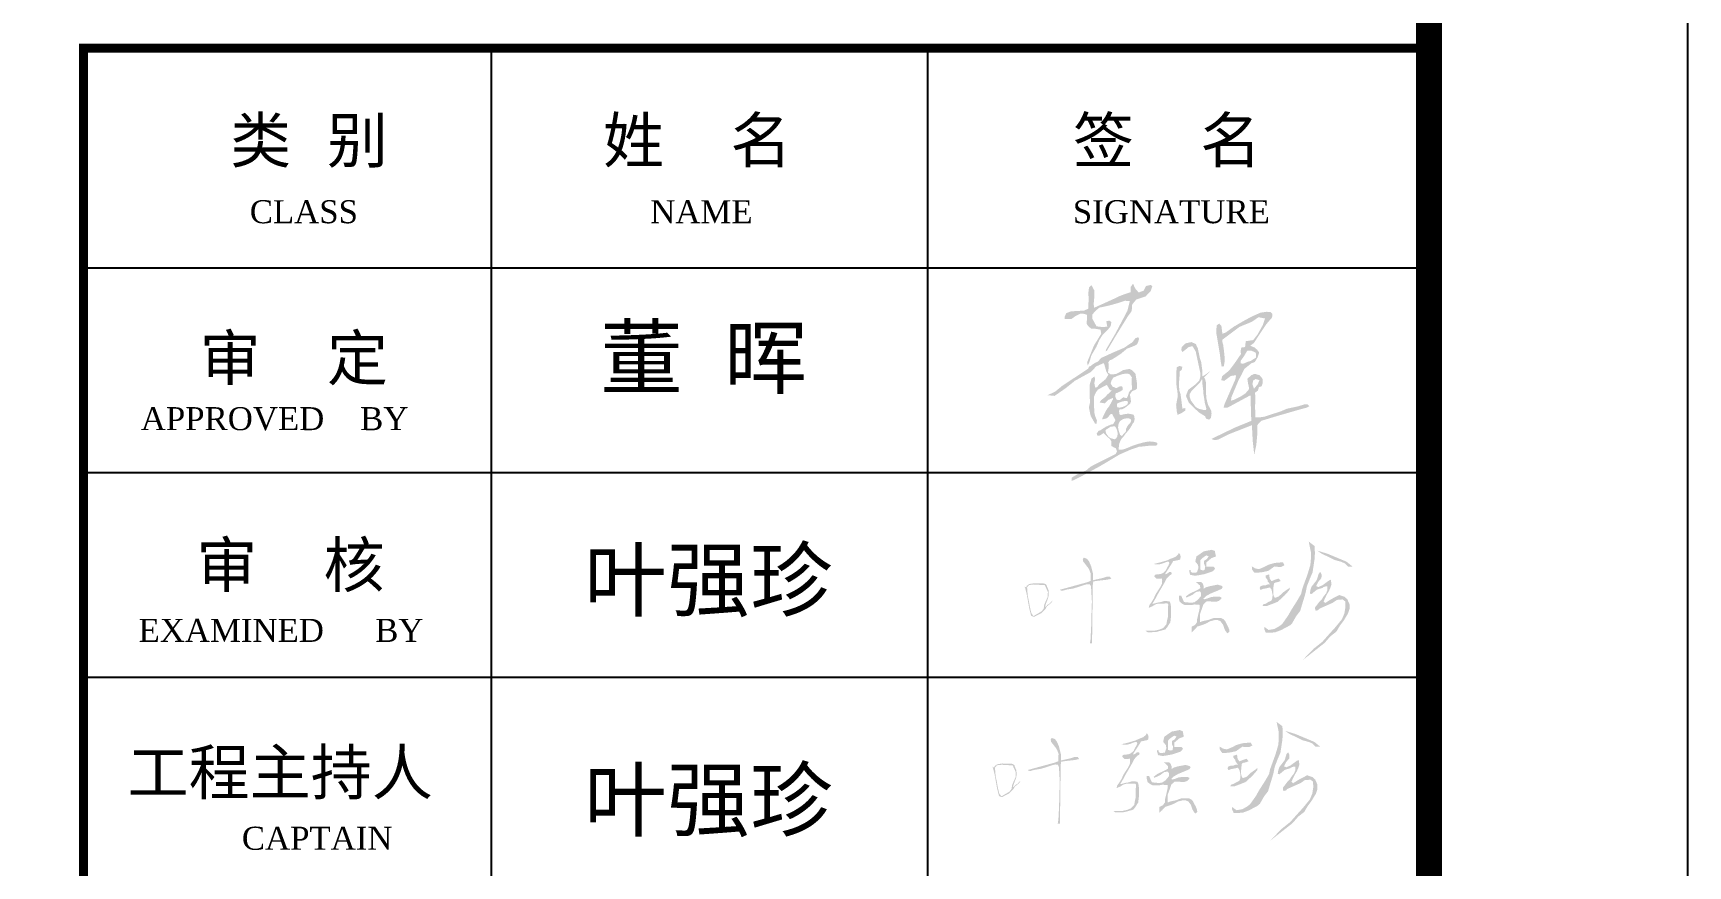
# Model space of a CAD drawing. Extents: x 962303 to 1579583, y -174742 to 224716.
# Drawn here: x 1570000 to 1579583, y 92207 to 97029 of the extents above; entities that cross this region are included whole.
import ezdxf

# ---------------------------------------------------------------- set-up
doc = ezdxf.new("R2010")
doc.units = 0
doc.header["$LTSCALE"] = 1000
doc.header["$MEASUREMENT"] = 0
for name, color, linetype in [('HATCH', 254, 'Continuous'), ('PUB_TEXT', 7, 'Continuous'), ('PUB_TITLE', 4, 'Continuous')]:
    doc.layers.add(name, color=color, linetype=linetype)
doc.styles.add('GHF', font='times.ttf')
doc.styles.add('STYLE1', font='simhei.ttf', dxfattribs={"width": 0.8})

msp = doc.modelspace()

# ---------------------------------------------------------------- hatches: boundary and pattern name
at = {"layer": 'HATCH'}
h = msp.add_hatch(color=256, dxfattribs=at)
h.paths.add_polyline_path([(1577061.2, 94997.3), (1577070.1, 94969.5), (1577092.2, 94996.3), (1577102.2, 95019.9), (1577080.1, 95026.2), (1577065.9, 95017.8)], flags=16)
h.paths.add_polyline_path([(1577055.5, 95190.2), (1577032.2, 95191.1), (1577008, 95151.7), (1576992.8, 95131.2), (1576992.8, 95117.8), (1577006.2, 95114.2), (1577018.8, 95119.5), (1577035.3, 95126.6), (1577051.9, 95131.2), (1577072.5, 95144.6), (1577082.3, 95150), (1577082.3, 95170.5), (1577079.6, 95179.5)], flags=16)
h.paths.add_polyline_path([(1576906.5, 95295.5), (1576887.3, 95288.8), (1576881.7, 95333.2), (1576869.4, 95347.4), (1576854.2, 95337), (1576851.4, 95294.5), (1576858, 95259.5), (1576865.6, 95212.2), (1576872.2, 95174.4), (1576877.9, 95126.2), (1576883.5, 95097.9), (1576895.8, 95100.7), (1576899.6, 95122.5), (1576899.6, 95159.3), (1576896.8, 95186.7), (1576892.1, 95223.6), (1576886.4, 95243.4), (1576887.3, 95253.8), (1576986.6, 95328.5), (1577058.5, 95357.8), (1577096.4, 95384.3), (1577134.2, 95376.7), (1577121.9, 95339.9), (1577091.6, 95285), (1577066.1, 95251.9), (1577022.6, 95245.3), (1577018.8, 95211.3), (1576997.1, 95208.5), (1576992.3, 95185.8), (1576995.2, 95171.6), (1576958.3, 95117.7), (1576927.1, 95076.1), (1576886.4, 95043.1), (1576880.7, 95019.4), (1576897.7, 95015.6), (1576936.5, 95044), (1576966.8, 95048.7), (1576963, 95026), (1576899.6, 94880.5), (1576894, 94859.7), (1576915.7, 94859.7), (1577050, 94932.5), (1577054.7, 94783.9), (1576961, 94745.7), (1576839.1, 94686.9), (1576823.5, 94679.4), (1576838.2, 94673.2), (1576860.2, 94674.5), (1576928.9, 94708.2), (1577058.2, 94759), (1577063, 94668.4), (1577071.9, 94587.7), (1577083.8, 94644.9), (1577090.2, 94713.9), (1577090.2, 94760.3), (1577111.8, 94784), (1577207.9, 94813.1), (1577327.7, 94847.6), (1577378.4, 94861.6), (1577391.3, 94869.2), (1577380.5, 94878.9), (1577361.1, 94878.9), (1577325.5, 94868.1), (1577260.8, 94854.1), (1577225.1, 94839), (1577182, 94825), (1577136.6, 94809.9), (1577117.2, 94805.6), (1577078.4, 94804.5), (1577076.7, 94863.9), (1577078.4, 94921), (1577076.2, 94946.9), (1577093.5, 94959.8), (1577098.9, 94980.3), (1577114, 94983.5), (1577121.5, 95004), (1577119.4, 95028.8), (1577103.2, 95048.2), (1577080.5, 95054.7), (1577069.7, 95054.7), (1577054.6, 95048.2), (1577032, 95027.7), (1577036.3, 94998.6), (1577040.6, 94980.3), (1577040.6, 94966.3), (1577021.2, 94943.6), (1576995.3, 94926.4), (1576957.5, 94906.9), (1576937, 94900.5), (1576940.2, 94922), (1576980.7, 95018.9), (1576999.3, 95053), (1577014, 95084.4), (1577055.2, 95117.3), (1577075.5, 95125), (1577090.9, 95151.3), (1577100.6, 95179.4), (1577089.2, 95195.3), (1577074.2, 95208.5), (1577048.7, 95219), (1577070.7, 95235.7), (1577089, 95264.6), (1577116.3, 95305.5), (1577139.8, 95341), (1577153.3, 95358.1), (1577171.1, 95376.6), (1577177.5, 95390.8), (1577177.5, 95402.2), (1577166.8, 95413.5), (1577143.4, 95415.7), (1577108.5, 95410.7), (1577082.9, 95399.3), (1577057.3, 95388), (1577012.5, 95363.8), (1576986.9, 95348.9), (1576953, 95329.1), (1576924.3, 95308.4)])
h.paths.add_polyline_path([(1576769.5, 95026.4), (1576758.5, 95007.2), (1576727.1, 94975.8), (1576710.3, 94959), (1576698.6, 94940.7), (1576698.6, 94921.5), (1576705.4, 94901.4), (1576720.9, 94880.2), (1576732.5, 94864.4), (1576750.9, 94853.9), (1576780.3, 94846.6), (1576792.7, 94846.6), (1576794.3, 94855.4), (1576786, 94885.9), (1576783.9, 94900.4), (1576779.3, 94929.8), (1576777.7, 94938.6), (1576777.7, 94950.5), (1576775.2, 94968.6), (1576772.1, 94994.4), (1576772.1, 95010.4)], flags=16)
h.paths.add_polyline_path([(1576655.1, 95182.3), (1576663.6, 95188.2), (1576692.6, 95211.7), (1576714.6, 95216.4), (1576732.6, 95186.6), (1576745.2, 95127.8), (1576759.3, 95062), (1576759.3, 95039.2), (1576753.4, 95016.7), (1576731.3, 94994.9), (1576689.5, 94964), (1576676.2, 94928.7), (1576692.6, 94890.3), (1576725.6, 94856.6), (1576753.8, 94831.5), (1576787.6, 94810.3), (1576792.8, 94796.7), (1576809.9, 94791), (1576820.7, 94800.5), (1576824.5, 94824.6), (1576822.6, 94841.7), (1576815, 94858.8), (1576805.4, 94873.4), (1576799.1, 94895.6), (1576795.3, 94913.3), (1576793.4, 94933.6), (1576792.8, 94953.9), (1576792.8, 94981.1), (1576792.8, 95004.6), (1576786.4, 95028), (1576781.3, 95035.6), (1576794, 95048.3), (1576816.2, 95071.5), (1576785.6, 95049.3), (1576771.7, 95042.3), (1576771.2, 95073.6), (1576764.9, 95123.7), (1576756.6, 95149), (1576749, 95185.2), (1576745.2, 95204.2), (1576733.2, 95229.1), (1576707.7, 95240.2), (1576677.7, 95233.6), (1576667.8, 95227.8), (1576652.2, 95212.2), (1576649.4, 95195.4)])
h.paths.add_polyline_path([(1576645.1, 94939.1), (1576655.9, 94855.1), (1576673.1, 94858.2), (1576673.1, 94844.2), (1576651.3, 94829.5), (1576627.9, 94818.6), (1576623.3, 94837.2), (1576619.4, 94876.9), (1576627.9, 94922), (1576627.2, 94954.6), (1576621.7, 94980.3), (1576620.9, 95032.4), (1576620.9, 95069.7), (1576623.3, 95094.5), (1576638.8, 95102.3), (1576655.2, 95096.9), (1576652, 95079.8), (1576640.4, 95070.4), (1576640.4, 95048.7), (1576637.3, 95029.2), (1576636.5, 94994.3), (1576637.3, 94962.4)])
h.paths.add_polyline_path([(1576315.6, 94708.8), (1576305.1, 94696.2), (1576295.1, 94702.6), (1576292.2, 94712.2), (1576288.8, 94722.6), (1576285.5, 94732.6), (1576283.7, 94742.4), (1576283.7, 94749.2), (1576284.7, 94759.6), (1576286.3, 94767.1), (1576290.8, 94776.9), (1576294.5, 94782.5), (1576302.7, 94788.6), (1576311.8, 94793.7), (1576320.8, 94797.2), (1576338, 94798.6), (1576342.9, 94798.6), (1576350.5, 94796.6), (1576354.9, 94794.4), (1576359.6, 94786.3), (1576356.5, 94778.9), (1576352.3, 94770.2), (1576344.4, 94762.7), (1576336.8, 94753.1), (1576329.3, 94737.9), (1576329.3, 94728.2), (1576327.5, 94720.9)], flags=16)
h.paths.add_polyline_path([(1576272.4, 94742.3), (1576264.8, 94752.3), (1576239.6, 94750.4), (1576228.7, 94742.3), (1576217.3, 94735.7), (1576210.2, 94728.1), (1576213, 94713.4), (1576218.7, 94704.8), (1576227.8, 94692), (1576240.6, 94683), (1576263.9, 94677.3), (1576271.9, 94682.5), (1576279.1, 94693.9), (1576280.5, 94708.6), (1576279.5, 94722.4)], flags=16)
h.paths.add_polyline_path([(1576320.3, 94898.5), (1576308.2, 94896.4), (1576287.4, 94888.9), (1576277.4, 94883.5), (1576276.2, 94875.2), (1576278.7, 94862.3), (1576292, 94860.6), (1576307.4, 94863.9), (1576324.4, 94870.2), (1576339, 94881.4), (1576340.3, 94894.7), (1576332.4, 94899.7)], flags=16)
h.paths.add_polyline_path([(1576268, 94974.5), (1576264.7, 94977.4), (1576250.5, 94982.4), (1576239.9, 95002.2), (1576244.2, 95014.2), (1576254.1, 95033.3), (1576278.9, 95044.7), (1576305.8, 95053.9), (1576324.9, 95057.4), (1576346.1, 95056.2), (1576354.8, 95047.4), (1576363.2, 95035.4), (1576361, 95017.5), (1576361, 94999.7), (1576364, 94984.7), (1576364.7, 94973), (1576363.6, 94966.5), (1576352.7, 94958.8), (1576346.4, 94949.7), (1576343.5, 94939.9), (1576340.6, 94929.7), (1576337.3, 94922.4), (1576333.7, 94915.4), (1576314.7, 94919.8), (1576312.2, 94919.8), (1576292.8, 94904.5), (1576283.3, 94904.5), (1576274.6, 94906.7), (1576269.8, 94916.5), (1576266.6, 94926.7), (1576267.3, 94935.9), (1576270.9, 94945.3), (1576275.7, 94945.3), (1576296.5, 94954.5), (1576302.3, 94958.5), (1576310.6, 94964.1), (1576310.3, 94970.9), (1576309.6, 94976.3), (1576306, 94983.6), (1576300.8, 94984), (1576295.4, 94984), (1576287.4, 94981.1), (1576276.4, 94974.5)], flags=16)
h.paths.add_polyline_path([(1576115, 95098.2), (1576110.3, 95086.2), (1575959.6, 94986.9), (1575919.5, 94953.7), (1575875.3, 94932.7), (1575915.4, 94928.6), (1575980.7, 94973.8), (1576032.9, 95016), (1576124.3, 95066.1), (1576156.5, 95099.3), (1576196.6, 95117.3), (1576201.7, 95117.3), (1576215.7, 95068.1), (1576226.8, 95051.1), (1576210.7, 95025), (1576174.6, 94995.9), (1576160.5, 94977.8), (1576151.5, 94976.8), (1576145.4, 95001.9), (1576150.4, 95025), (1576146.4, 95041), (1576129.4, 95029), (1576119.3, 94994.9), (1576119.3, 94960.8), (1576119.3, 94921.6), (1576120.3, 94888.5), (1576114.3, 94862.4), (1576124.3, 94813.2), (1576150.4, 94767.1), (1576159.5, 94767.1), (1576160.5, 94787.1), (1576151.5, 94809.2), (1576145.4, 94831.3), (1576144.4, 94868.4), (1576144.4, 94888.5), (1576144.4, 94924.6), (1576153.5, 94946.7), (1576166.5, 94964.8), (1576195.6, 94980.8), (1576218.7, 94992.9), (1576223.9, 94982.9), (1576229.7, 94971.8), (1576237.8, 94961.8), (1576245.9, 94959.8), (1576234.8, 94948.7), (1576220.7, 94935.7), (1576206.7, 94920.6), (1576184.6, 94903.6), (1576176.6, 94890.5), (1576205.7, 94885.5), (1576226.8, 94905.6), (1576252.9, 94916.6), (1576252.9, 94907.6), (1576231.8, 94868.4), (1576218.7, 94852.4), (1576203.7, 94824.3), (1576194.6, 94805.2), (1576190.6, 94792.2), (1576218.7, 94799.2), (1576241.8, 94824.3), (1576248.9, 94824.3), (1576268, 94787.1), (1576254.9, 94765.1), (1576240.4, 94762), (1576212.5, 94749.8), (1576180.6, 94729.5), (1576169.6, 94726.1), (1576159.2, 94709.8), (1576163.8, 94697.7), (1576177.7, 94699.4), (1576194.6, 94710.4), (1576200.4, 94713.3), (1576216, 94695.9), (1576235.2, 94679.7), (1576243.9, 94665.8), (1576243.9, 94638.5), (1576260.1, 94629.8), (1576270.2, 94625.8), (1576276.8, 94607.6), (1576268.8, 94592.3), (1576123.9, 94518.9), (1576098.7, 94497.2), (1576044.9, 94473.1), (1576013.9, 94454.8), (1576013.9, 94435.3), (1576059.8, 94457.1), (1576177.8, 94521.2), (1576262.6, 94571.6), (1576291.2, 94588.8), (1576322.2, 94602.5), (1576358.8, 94618.5), (1576387.5, 94627.7), (1576405.8, 94634.6), (1576413.8, 94634.6), (1576466.6, 94640.3), (1576505.5, 94641.4), (1576511.7, 94647.6), (1576509.5, 94657.1), (1576499.1, 94660.8), (1576485.3, 94663.5), (1576466.9, 94664.8), (1576454.7, 94663.8), (1576423.4, 94657.4), (1576406.6, 94652.2), (1576397.7, 94650.4), (1576375, 94642.7), (1576360.3, 94636.9), (1576351.4, 94633.2), (1576342.2, 94629.5), (1576339.4, 94628.4), (1576331.5, 94624.9), (1576321.4, 94621), (1576309.1, 94617.9), (1576299, 94617.9), (1576286.8, 94617.9), (1576287.1, 94628.6), (1576289.2, 94646.1), (1576291.7, 94655.9), (1576296.9, 94668.4), (1576302.7, 94679.5), (1576315.6, 94694.2), (1576325.7, 94708.5), (1576350.2, 94737.3), (1576362.7, 94758), (1576366, 94765.6), (1576375.2, 94777), (1576379, 94792.8), (1576377.4, 94809.1), (1576373, 94819.5), (1576352.9, 94824.4), (1576340.4, 94825.4), (1576313.7, 94821.6), (1576299, 94817.8), (1576291.9, 94820.5), (1576289.2, 94837.9), (1576289.8, 94847.2), (1576292.5, 94851), (1576308.3, 94851.5), (1576322.6, 94859), (1576344.2, 94876.2), (1576352.8, 94883.3), (1576357.9, 94895.4), (1576355.9, 94914.6), (1576352.4, 94932.6), (1576352.4, 94938.1), (1576364.6, 94955.8), (1576378.5, 94961.7), (1576391.8, 94968.6), (1576392.3, 95004.1), (1576386.8, 95040.1), (1576383.9, 95056.4), (1576372.5, 95069.2), (1576363.7, 95077.6), (1576350.8, 95084), (1576345.4, 95084), (1576311.8, 95077.6), (1576294.1, 95067.2), (1576272.9, 95055.9), (1576251.6, 95052.9), (1576241.3, 95052.9), (1576225, 95063.8), (1576229.1, 95095.3), (1576227.3, 95125), (1576236.7, 95135.7), (1576250.4, 95140.5), (1576298.9, 95172), (1576334.4, 95201.9), (1576364.3, 95213.1), (1576390.8, 95224.9), (1576399.2, 95239.5), (1576404.7, 95259.7), (1576399.9, 95268.8), (1576382.4, 95261.8), (1576372.7, 95247.9), (1576365.7, 95238.8), (1576349, 95228.4), (1576319.1, 95207.5), (1576284.9, 95192.9), (1576252.2, 95179), (1576219.5, 95163.7), (1576184.6, 95148.3), (1576167.2, 95127.5), (1576151.2, 95120.5), (1576133.8, 95109.4), (1576126.8, 95102.4)])
h.paths.add_polyline_path([(1576011.5, 95373.4), (1575998.9, 95373.9), (1575973.3, 95373.9), (1575973.3, 95385.5), (1575983.1, 95407.6), (1576010, 95418.1), (1576086.4, 95422.6), (1576110.4, 95433), (1576111.9, 95470.5), (1576113.4, 95494.4), (1576110.4, 95521.4), (1576114.9, 95555.8), (1576128.4, 95570.8), (1576144.9, 95540.8), (1576144.9, 95492.9), (1576141.9, 95460), (1576144.9, 95439), (1576257.2, 95489.9), (1576287.2, 95504.9), (1576327.6, 95519.9), (1576356.1, 95528.9), (1576356.1, 95558.8), (1576369.6, 95578.3), (1576383.1, 95549.8), (1576402.6, 95527.4), (1576431, 95537.8), (1576444.5, 95564.8), (1576471.5, 95570.8), (1576482, 95564.8), (1576471.5, 95534.8), (1576443, 95504.9), (1576389.1, 95486.9), (1576365.1, 95458.5), (1576362.1, 95419.6), (1576341.1, 95391.1), (1576270.7, 95277.3), (1576219.8, 95192), (1576210.8, 95185.2), (1576214.6, 95198.7), (1576265.6, 95286.2), (1576306, 95362.2), (1576336.8, 95420.9), (1576342.6, 95443), (1576351.3, 95477.6), (1576323.4, 95479.5), (1576269.5, 95462.2), (1576230, 95451.6), (1576173.2, 95439.1), (1576152, 95419.9), (1576134.7, 95400.7), (1576134.7, 95374.7), (1576147.2, 95351.6), (1576158.8, 95331.4), (1576190.5, 95327.6), (1576198.2, 95326.6), (1576220.4, 95330.5), (1576215, 95361.1), (1576233, 95364.3), (1576244.4, 95355.5), (1576240.6, 95332.4), (1576222.3, 95310.3), (1576192.5, 95280.4), (1576175.1, 95252.6), (1576156.9, 95211.2), (1576128, 95162.1), (1576118.4, 95127.5), (1576107.8, 95104.4), (1576103.9, 95122.7), (1576143.4, 95219.9), (1576185.7, 95289.1), (1576181.9, 95312.2), (1576153, 95317), (1576127, 95318), (1576107.8, 95335.3), (1576101, 95347.8), (1576103, 95374.7), (1576103, 95397.8), (1576082.7, 95404.5), (1576063.5, 95404.5), (1576035.6, 95390.1), (1576025, 95382.4)])
h = msp.add_hatch(color=256, dxfattribs=at)
h.paths.add_polyline_path([(1576501.2, 93953.4), (1576505, 93952.7), (1576522.4, 93953.2), (1576538.8, 93957.4), (1576560.1, 93965.8), (1576569.2, 93968.4), (1576576.7, 93968.4), (1576580.5, 93959), (1576573.7, 93945.3), (1576568.4, 93935.3), (1576559.9, 93917.8), (1576552, 93909.9), (1576542.5, 93902.5), (1576529.8, 93897.2), (1576517.7, 93895.6), (1576497, 93893.5), (1576493.3, 93882.4), (1576506.6, 93869.2), (1576537.7, 93871.4), (1576538.6, 93858.1), (1576537.2, 93841.3), (1576527.2, 93820.7), (1576514.5, 93801.7), (1576500.2, 93778.9), (1576490.2, 93756.2), (1576477.5, 93735.1), (1576464.3, 93717.2), (1576460.6, 93701.3), (1576480.7, 93709.8), (1576500.7, 93721.9), (1576515.5, 93726.1), (1576548.3, 93726.1), (1576555.2, 93726.7), (1576569.4, 93726.7), (1576574, 93719.8), (1576572, 93701.8), (1576572, 93666.6), (1576572, 93649.3), (1576567.3, 93630.1), (1576562.7, 93604.2), (1576542.7, 93583.6), (1576522.8, 93575.6), (1576492.2, 93568.3), (1576470.9, 93568.3), (1576442.3, 93568.3), (1576454.3, 93560.3), (1576479.6, 93560.3), (1576506.2, 93562.3), (1576557.4, 93576.2), (1576568.7, 93590.9), (1576576.6, 93603.5), (1576586, 93618.1), (1576589.9, 93652), (1576589.9, 93701.8), (1576588.6, 93715.1), (1576586, 93729.1), (1576581.3, 93738.4), (1576559.4, 93741), (1576549.4, 93740.4), (1576526.8, 93733.7), (1576508.8, 93731.1), (1576496.8, 93727.1), (1576482.2, 93724.4), (1576488.9, 93737), (1576499.5, 93754.3), (1576516.1, 93785.5), (1576544.7, 93834.1), (1576554, 93850.7), (1576562, 93867.9), (1576568, 93874.6), (1576582, 93889.2), (1576590.6, 93893.9), (1576593.9, 93899.8), (1576590.6, 93909.1), (1576578.6, 93909.1), (1576572, 93902.5), (1576559.4, 93895.2), (1576556.7, 93899.8), (1576574.1, 93926.2), (1576595.3, 93959.3), (1576602.2, 93971.6), (1576623.7, 93975.9), (1576639.3, 93979.7), (1576643.6, 93982.9), (1576645.8, 93998.5), (1576642.6, 94010.3), (1576635, 94019.4), (1576629.7, 94008.7), (1576616.2, 93996.9), (1576606.5, 93992.6), (1576588.8, 93986.1), (1576570, 93977), (1576545.8, 93970), (1576522.9, 93963.4), (1576490.1, 93955.6), (1576491.2, 93955.2), (1576492.6, 93954.8), (1576493.9, 93954.5), (1576497, 93953.9), (1576498.1, 93953.9)])
h.paths.add_polyline_path([(1575947.6, 93806), (1575951.6, 93807.5), (1576042.9, 93832.6), (1576101.8, 93848.8), (1576123.6, 93856.8), (1576123.6, 93874.7), (1576124.4, 93899.7), (1576117.3, 93919.4), (1576111, 93931.1), (1576099.4, 93946.3), (1576090.2, 93958.3), (1576081.4, 93968.7), (1576078.8, 93983), (1576085, 93991.9), (1576103.8, 93984.8), (1576115.5, 93969.6), (1576127.1, 93941.8), (1576131.6, 93923.9), (1576137.7, 93899.5), (1576137.7, 93869.3), (1576137.9, 93861.3), (1576173.7, 93869.3), (1576194.7, 93874), (1576214.9, 93881), (1576236.4, 93881), (1576243.6, 93869.3), (1576217.6, 93863.9), (1576168.3, 93858.6), (1576139.7, 93854.1), (1576137, 93836.2), (1576132.5, 93496), (1576120, 93496), (1576123.6, 93517.5), (1576127.5, 93594.5), (1576129.3, 93671), (1576131.6, 93738.8), (1576128.7, 93786), (1576127.8, 93805), (1576125.7, 93827.6), (1576119.9, 93836.8), (1576107.7, 93838.2), (1576091.3, 93835.3), (1576076.5, 93830.3), (1576051.6, 93821.6), (1576022.2, 93813), (1575989.4, 93807.8), (1575960.2, 93800.4), (1575951.3, 93802.1), (1575948, 93804.8)])
h.paths.add_polyline_path([(1577439.3, 93880.1), (1577445, 93898.9), (1577454.4, 93909.3), (1577461.9, 93893.3), (1577461, 93873.5), (1577443.1, 93852.8), (1577429.9, 93827.4), (1577444, 93821.7), (1577468.5, 93833), (1577504.3, 93859.4), (1577515.6, 93864.1), (1577519.4, 93836.8), (1577512.8, 93817.9), (1577505.3, 93800), (1577490.2, 93774.6), (1577473.2, 93737.9), (1577482.7, 93729.4), (1577520.4, 93753), (1577564.6, 93775.6), (1577594.8, 93765.2), (1577610.8, 93751.1), (1577624, 93720.9), (1577624, 93695.5), (1577614.6, 93668.2), (1577590.1, 93627.7), (1577567.5, 93597.6), (1577547.7, 93563.7), (1577512.8, 93536.4), (1577478.9, 93497.7), (1577439.3, 93466.7), (1577408, 93442.1), (1577350.7, 93397), (1577414.8, 93463.8), (1577465.7, 93504.3), (1577512.8, 93557.1), (1577541.1, 93588.2), (1577579.7, 93635.2), (1577593.9, 93669.1), (1577599.5, 93704), (1577598.6, 93738.8), (1577583.5, 93750.1), (1577550.5, 93747.3), (1577526, 93730.4), (1577509, 93722.8), (1577466.6, 93704), (1577448.5, 93696), (1577442.1, 93688), (1577427.1, 93684.2), (1577423.8, 93697.3), (1577423.8, 93704), (1577436.5, 93720), (1577450.6, 93738.8), (1577462.9, 93750.1), (1577472.3, 93766.1), (1577488.3, 93785.9), (1577495.9, 93805.7), (1577495.9, 93825.5), (1577485.5, 93825.5), (1577473.2, 93821.7), (1577467.6, 93817), (1577434.6, 93806.6), (1577413.9, 93789.7), (1577403.3, 93781), (1577394.1, 93784), (1577396.9, 93804.8), (1577403.5, 93823.6), (1577420.5, 93845.3), (1577433.8, 93862.3)])
h.paths.add_polyline_path([(1577464.9, 94013.3), (1577436, 94033), (1577462.6, 94024.9), (1577495.4, 94014.9), (1577543.5, 93994.9), (1577606.5, 93968.6), (1577640.6, 93940.6), (1577614, 93940.6), (1577595.5, 93959.1), (1577574.7, 93968.3), (1577536.6, 93978.7), (1577507.7, 93993.7)])
h.paths.add_polyline_path([(1577421, 94059.5), (1577387.4, 94085), (1577400.2, 94022.6), (1577400.2, 93986.8), (1577396.7, 93949.8), (1577380.5, 93895.5), (1577366.6, 93857.4), (1577349.8, 93811.1), (1577343.5, 93782.3), (1577319.2, 93740.7), (1577286.9, 93689.9), (1577267.2, 93655.3), (1577233.7, 93607.9), (1577217.5, 93595.2), (1577188.6, 93579), (1577155.1, 93573.2), (1577129.7, 93591.7), (1577129.7, 93577.9), (1577138.9, 93557.1), (1577160.9, 93557.1), (1577192.1, 93559.4), (1577226.8, 93572.1), (1577278.8, 93599.8), (1577290.3, 93610.2), (1577314.6, 93652.9), (1577337.7, 93683), (1577367.8, 93782.3), (1577377, 93826.2), (1577394.4, 93871.3), (1577409.4, 93905.9), (1577416.3, 93951), (1577421, 93982.2), (1577423.3, 94019.1)])
h.paths.add_polyline_path([(1577164, 93836.7), (1577150.7, 93853), (1577147.7, 93865.3), (1577137.4, 93877.5), (1577137.4, 93888.8), (1577157.9, 93894.9), (1577162, 93869.4), (1577172.2, 93856.1), (1577192.6, 93864.3), (1577213.1, 93871.4), (1577225.3, 93857.1), (1577211, 93851), (1577195.7, 93847.9), (1577186.5, 93843.8), (1577182.4, 93818.3), (1577181.4, 93783.6), (1577185.5, 93767.3), (1577191.6, 93760.1), (1577195.7, 93760.1), (1577214.1, 93767.3), (1577237.6, 93789.7), (1577268.2, 93811.2), (1577276.4, 93818.3), (1577276.4, 93807.1), (1577265.2, 93792.8), (1577246.8, 93772.4), (1577220.2, 93747.9), (1577207.9, 93736.5), (1577185.5, 93727.4), (1577144.6, 93712.1), (1577135.4, 93712.1), (1577120.1, 93712.1), (1577123.1, 93721.3), (1577138.5, 93725.4), (1577152.8, 93734.6), (1577171.2, 93742.8), (1577176.3, 93756), (1577178.3, 93776.4), (1577172.2, 93806.1), (1577163, 93819.3), (1577149.7, 93816.3), (1577141.7, 93814.4), (1577123.1, 93811.2), (1577107.8, 93805), (1577103.3, 93816.3), (1577107.8, 93826.5), (1577123.1, 93831.6), (1577136.4, 93831.6), (1577149.7, 93836.7)])
h.paths.add_polyline_path([(1577167.1, 93925.5), (1577152.8, 93915.3), (1577121.1, 93908.2), (1577083.3, 93904.1), (1577073.1, 93904.1), (1577058.8, 93923.5), (1577057.7, 93941.9), (1577077.2, 93929.6), (1577099.6, 93925.5), (1577129.3, 93937.8), (1577154.8, 93951), (1577190.6, 93961.3), (1577237.6, 93965.3), (1577246.8, 93948), (1577228.7, 93938.4), (1577211, 93938.4), (1577188.5, 93940.8)])
h.paths.add_polyline_path([(1576675.4, 93766.7), (1576679.2, 93760.7), (1576713.6, 93776.5), (1576735.3, 93793.4), (1576757, 93797.4), (1576763.5, 93788.6), (1576763.5, 93770.1), (1576744.2, 93746.7), (1576725.6, 93733.9), (1576707.9, 93730.6), (1576665.3, 93734.7), (1576656.4, 93754), (1576649.2, 93770.9), (1576635.5, 93770.9), (1576635.5, 93755.6), (1576640.3, 93736.3), (1576655.6, 93724.2), (1576669.3, 93717), (1576705.5, 93717), (1576726.4, 93721), (1576756.2, 93718.6), (1576756.2, 93702.5), (1576754.6, 93692.8), (1576750.6, 93675.9), (1576740.9, 93634.9), (1576740.9, 93618.8), (1576728.9, 93601.9), (1576708.7, 93592.3), (1576708.7, 93574.6), (1576708.7, 93558.5), (1576724.8, 93573.7), (1576742.6, 93593.1), (1576770.7, 93601.9), (1576794.9, 93611.6), (1576815.8, 93623.6), (1576844, 93630.9), (1576860.1, 93630.9), (1576876.2, 93623.6), (1576890.7, 93604.3), (1576899.6, 93578.6), (1576906, 93566.5), (1576916.5, 93553.6), (1576927.5, 93562.6), (1576926.9, 93575.4), (1576919.7, 93593.1), (1576910, 93611.6), (1576902, 93626.9), (1576895.5, 93634.1), (1576877.8, 93642.9), (1576858.5, 93642.9), (1576838.4, 93642.9), (1576804.6, 93630.9), (1576773.2, 93624.4), (1576757, 93618), (1576757, 93642.1), (1576757, 93663.9), (1576771.5, 93703.3), (1576777.2, 93721), (1576794.9, 93737.9), (1576808.6, 93738.7), (1576840, 93737.1), (1576852.9, 93737.1), (1576868.2, 93741.9), (1576881, 93754), (1576881, 93761.2), (1576870.6, 93766), (1576857.7, 93766), (1576840, 93766), (1576819, 93762.8), (1576800.5, 93755.6), (1576781.2, 93750.8), (1576777.2, 93754.8), (1576792.5, 93769.3), (1576818.2, 93783.7), (1576863.3, 93802.3), (1576884.3, 93811.9), (1576889.1, 93822.4), (1576882.7, 93828.8), (1576861.7, 93835.2), (1576858.5, 93835.2), (1576812.6, 93826.4), (1576791.7, 93820), (1576779.6, 93811.9), (1576779.6, 93825.6), (1576774, 93841.7), (1576764.3, 93850.5), (1576749.8, 93851.3), (1576733.7, 93851.3), (1576748.2, 93838.5), (1576757.5, 93830.2), (1576759.5, 93815.1), (1576748.2, 93807.9), (1576724, 93795.8), (1576697.5, 93783.7), (1576679.7, 93770.1)])
h.paths.add_polyline_path([(1576807.8, 94000), (1576793.7, 94005), (1576770.4, 93988.7), (1576759.1, 93976.8), (1576759.1, 93962.7), (1576759.1, 93941.5), (1576759.1, 93922.5), (1576771.8, 93918.9), (1576783.8, 93919.6), (1576788.1, 93940.8), (1576781.7, 93954.9), (1576781.7, 93973.9), (1576798, 93984.5)], flags=16)
h.paths.add_polyline_path([(1576730.2, 93905.5), (1576740.2, 93906.8), (1576749, 93933.1), (1576745.7, 93950.7), (1576730.4, 93969.3), (1576736.9, 93999), (1576779.8, 94028.6), (1576825.9, 94037.4), (1576843.5, 94030.8), (1576850.1, 93999), (1576823.7, 93989.1), (1576795.2, 93964.9), (1576795.2, 93939.7), (1576836.9, 93939.7), (1576844.6, 93930.9), (1576839.1, 93919.9), (1576828.1, 93911.2), (1576785.3, 93896.9), (1576750.1, 93890.3), (1576728.2, 93887), (1576700.7, 93892.5), (1576695.2, 93912.3), (1576695.2, 93921), (1576703.4, 93920.3), (1576703.4, 93911.9), (1576711.2, 93905.5)])
h.paths.add_polyline_path([(1575741.5, 93825.3), (1575745.2, 93815.5), (1575753.2, 93784.2), (1575757.8, 93761.5), (1575762.3, 93734.8), (1575768.9, 93698), (1575779.5, 93655.7), (1575786, 93652.2), (1575797.1, 93649.1), (1575839.5, 93671.3), (1575862.2, 93694), (1575871.3, 93710.1), (1575896, 93729.8), (1575904.1, 93742.4), (1575893.7, 93735), (1575889.2, 93727.9), (1575873.6, 93718.5), (1575868.4, 93711.7), (1575860, 93705.6), (1575865.2, 93725), (1575874.2, 93748), (1575880.1, 93765.5), (1575881.7, 93782), (1575880.4, 93804.3), (1575872, 93823.8), (1575869.1, 93833.8), (1575859, 93841.3), (1575842.5, 93843.5), (1575817.5, 93843.5), (1575798.4, 93843.8), (1575769.3, 93839.3), (1575754.4, 93828.9), (1575752.3, 93822), (1575750.6, 93820.3), (1575745.6, 93822)])
h.paths.add_polyline_path([(1575767.9, 93833.6), (1575756.2, 93819.9), (1575760.1, 93771.9), (1575766.9, 93738.6), (1575772.8, 93705.4), (1575780.7, 93671.1), (1575793.4, 93653.5), (1575840.4, 93680.9), (1575852.2, 93696.6), (1575856.1, 93721), (1575875.7, 93765.1), (1575876.6, 93793.5), (1575859, 93832.6), (1575795.3, 93836.5)], flags=16)
h = msp.add_hatch(color=256, dxfattribs=at)
h.paths.add_polyline_path([(1576315.2, 92909.6), (1576319, 92908.8), (1576336.4, 92909.4), (1576352.8, 92913.6), (1576374.1, 92921.9), (1576383.2, 92924.6), (1576390.7, 92924.6), (1576394.5, 92915.2), (1576387.7, 92901.5), (1576382.4, 92891.4), (1576373.9, 92874), (1576366, 92866.1), (1576356.5, 92858.7), (1576343.8, 92853.4), (1576331.6, 92851.8), (1576311, 92849.7), (1576307.3, 92838.6), (1576320.5, 92825.4), (1576351.7, 92827.5), (1576352.6, 92814.2), (1576351.2, 92797.4), (1576341.1, 92776.8), (1576328.5, 92757.8), (1576314.2, 92735.1), (1576304.2, 92712.4), (1576291.5, 92691.3), (1576278.3, 92673.3), (1576274.6, 92657.5), (1576294.6, 92665.9), (1576314.7, 92678.1), (1576329.5, 92682.3), (1576362.3, 92682.3), (1576369.2, 92682.8), (1576383.4, 92682.8), (1576388, 92675.9), (1576386, 92658), (1576386, 92622.8), (1576386, 92605.5), (1576381.3, 92586.2), (1576376.7, 92560.3), (1576356.7, 92539.7), (1576336.8, 92531.7), (1576306.2, 92524.4), (1576284.9, 92524.4), (1576256.3, 92524.4), (1576268.3, 92516.5), (1576293.5, 92516.5), (1576320.1, 92518.5), (1576371.3, 92532.4), (1576382.6, 92547), (1576390.6, 92559.7), (1576399.9, 92574.3), (1576403.9, 92608.2), (1576403.9, 92658), (1576402.6, 92671.3), (1576399.9, 92685.2), (1576395.3, 92694.5), (1576373.3, 92697.2), (1576363.4, 92696.5), (1576340.8, 92689.9), (1576322.8, 92687.2), (1576310.8, 92683.2), (1576296.2, 92680.6), (1576302.9, 92693.2), (1576313.5, 92710.5), (1576330.1, 92741.7), (1576358.7, 92790.2), (1576368, 92806.8), (1576376, 92824.1), (1576382, 92830.7), (1576395.9, 92845.4), (1576404.6, 92850), (1576407.9, 92856), (1576404.6, 92865.3), (1576392.6, 92865.3), (1576386, 92858.7), (1576373.3, 92851.3), (1576370.6, 92856), (1576388.1, 92882.3), (1576409.2, 92915.4), (1576416.2, 92927.8), (1576437.7, 92932.1), (1576453.3, 92935.8), (1576457.6, 92939.1), (1576459.8, 92954.6), (1576456.5, 92966.5), (1576449, 92975.6), (1576443.6, 92964.9), (1576430.2, 92953), (1576420.5, 92948.7), (1576402.8, 92942.3), (1576384, 92933.2), (1576359.8, 92926.2), (1576336.9, 92919.6), (1576304.1, 92911.8), (1576305.2, 92911.4), (1576306.6, 92911), (1576307.9, 92910.6), (1576311, 92910), (1576312, 92910)])
h.paths.add_polyline_path([(1575761.5, 92762.1), (1575765.5, 92763.7), (1575856.9, 92788.8), (1575915.8, 92804.9), (1575937.5, 92812.9), (1575937.5, 92830.8), (1575938.4, 92855.9), (1575931.3, 92875.6), (1575925, 92887.2), (1575913.3, 92902.5), (1575904.2, 92914.4), (1575895.4, 92924.8), (1575892.7, 92939.2), (1575899, 92948.1), (1575917.8, 92941), (1575929.5, 92925.7), (1575941.1, 92898), (1575945.6, 92880.1), (1575951.7, 92855.7), (1575951.7, 92825.5), (1575951.9, 92817.4), (1575987.7, 92825.5), (1576008.6, 92830.2), (1576028.9, 92837.1), (1576050.4, 92837.1), (1576057.6, 92825.5), (1576031.6, 92820.1), (1575982.3, 92814.7), (1575953.7, 92810.3), (1575951, 92792.4), (1575946.5, 92452.2), (1575933.9, 92452.2), (1575937.5, 92473.7), (1575941.5, 92550.7), (1575943.3, 92627.1), (1575945.6, 92695), (1575942.7, 92742.2), (1575941.8, 92761.1), (1575939.7, 92783.8), (1575933.9, 92793), (1575921.6, 92794.4), (1575905.3, 92791.5), (1575890.5, 92786.5), (1575865.6, 92777.8), (1575836.2, 92769.2), (1575803.4, 92764), (1575774.2, 92756.5), (1575765.3, 92758.3), (1575762, 92760.9)])
h.paths.add_polyline_path([(1577253.3, 92836.3), (1577258.9, 92855.1), (1577268.4, 92865.5), (1577275.9, 92849.4), (1577275, 92829.7), (1577257.1, 92809), (1577243.9, 92783.5), (1577258, 92777.9), (1577282.5, 92789.2), (1577318.3, 92815.5), (1577329.6, 92820.3), (1577333.4, 92792.9), (1577326.8, 92774.1), (1577319.3, 92756.2), (1577304.2, 92730.8), (1577287.2, 92694.1), (1577296.6, 92685.6), (1577334.3, 92709.1), (1577378.6, 92731.7), (1577408.8, 92721.4), (1577424.8, 92707.2), (1577438, 92677.1), (1577438, 92651.7), (1577428.6, 92624.4), (1577404.1, 92583.9), (1577381.5, 92553.7), (1577361.7, 92519.8), (1577326.8, 92492.5), (1577292.9, 92453.9), (1577253.3, 92422.8), (1577222, 92398.3), (1577164.7, 92353.1), (1577228.8, 92420), (1577279.7, 92460.5), (1577326.8, 92513.2), (1577355.1, 92544.3), (1577393.7, 92591.4), (1577407.8, 92625.3), (1577413.5, 92660.2), (1577412.6, 92695), (1577397.5, 92706.3), (1577364.5, 92703.5), (1577340, 92686.5), (1577323, 92679), (1577280.6, 92660.2), (1577262.5, 92652.1), (1577256.1, 92644.1), (1577241, 92640.4), (1577237.8, 92653.5), (1577237.8, 92660.2), (1577250.5, 92676.2), (1577264.6, 92695), (1577276.8, 92706.3), (1577286.3, 92722.3), (1577302.3, 92742.1), (1577309.8, 92761.9), (1577309.8, 92781.6), (1577299.5, 92781.6), (1577287.2, 92777.9), (1577281.6, 92773.2), (1577248.6, 92762.8), (1577227.8, 92745.9), (1577217.3, 92737.2), (1577208, 92740.2), (1577210.9, 92760.9), (1577217.5, 92779.8), (1577234.4, 92801.4), (1577247.8, 92818.5)])
h.paths.add_polyline_path([(1577278.9, 92969.5), (1577250, 92989.1), (1577276.6, 92981.1), (1577309.4, 92971.1), (1577357.5, 92951), (1577420.5, 92924.7), (1577454.6, 92896.7), (1577428, 92896.7), (1577409.5, 92915.2), (1577388.7, 92924.5), (1577350.5, 92934.9), (1577321.6, 92949.9)])
h.paths.add_polyline_path([(1577234.9, 93015.7), (1577201.4, 93041.1), (1577214.1, 92978.7), (1577214.1, 92942.9), (1577210.7, 92906), (1577194.5, 92851.7), (1577180.6, 92813.6), (1577163.8, 92767.3), (1577157.5, 92738.5), (1577133.2, 92696.9), (1577100.8, 92646.1), (1577081.2, 92611.4), (1577047.7, 92564.1), (1577031.5, 92551.4), (1577002.6, 92535.2), (1576969.1, 92529.4), (1576943.6, 92547.9), (1576943.6, 92534), (1576952.9, 92513.2), (1576974.8, 92513.2), (1577006.1, 92515.5), (1577040.7, 92528.2), (1577092.8, 92556), (1577104.3, 92566.4), (1577128.6, 92609.1), (1577151.7, 92639.1), (1577181.8, 92738.5), (1577191, 92782.4), (1577208.3, 92827.4), (1577223.4, 92862.1), (1577230.3, 92907.1), (1577234.9, 92938.3), (1577237.2, 92975.3)])
h.paths.add_polyline_path([(1576978, 92792.9), (1576964.7, 92809.2), (1576961.6, 92821.4), (1576951.4, 92833.7), (1576951.4, 92844.9), (1576971.9, 92851.1), (1576975.9, 92825.5), (1576986.2, 92812.3), (1577006.6, 92820.4), (1577027, 92827.6), (1577039.3, 92813.3), (1577025, 92807.2), (1577009.7, 92804.1), (1577000.5, 92800), (1576996.4, 92774.5), (1576995.4, 92739.8), (1576999.4, 92723.4), (1577005.6, 92716.3), (1577009.7, 92716.3), (1577028.1, 92723.4), (1577051.6, 92745.9), (1577082.2, 92767.3), (1577090.4, 92774.5), (1577090.4, 92763.2), (1577079.1, 92749), (1577060.8, 92728.5), (1577034.2, 92704), (1577021.9, 92692.7), (1576999.4, 92683.6), (1576958.6, 92668.3), (1576949.4, 92668.3), (1576934.1, 92668.3), (1576937.1, 92677.5), (1576952.4, 92681.6), (1576966.7, 92690.8), (1576985.1, 92698.9), (1576990.3, 92712.2), (1576992.3, 92732.6), (1576986.2, 92762.2), (1576977, 92775.5), (1576963.7, 92772.4), (1576955.7, 92770.6), (1576937.1, 92767.3), (1576921.8, 92761.2), (1576917.3, 92772.5), (1576921.8, 92782.6), (1576937.1, 92787.8), (1576950.4, 92787.8), (1576963.7, 92792.9)])
h.paths.add_polyline_path([(1576981.1, 92881.7), (1576966.7, 92871.5), (1576935.1, 92864.3), (1576897.3, 92860.2), (1576887, 92860.2), (1576872.7, 92879.6), (1576871.7, 92898), (1576891.1, 92885.8), (1576913.6, 92881.7), (1576943.2, 92893.9), (1576968.8, 92907.2), (1577004.6, 92917.4), (1577051.6, 92921.5), (1577060.8, 92904.2), (1577042.6, 92894.6), (1577025, 92894.6), (1577002.5, 92897)])
h.paths.add_polyline_path([(1576489.4, 92722.9), (1576493.2, 92716.9), (1576527.5, 92732.7), (1576549.3, 92749.6), (1576571, 92753.6), (1576577.5, 92744.7), (1576577.5, 92726.2), (1576558.1, 92702.9), (1576539.6, 92690), (1576521.9, 92686.8), (1576479.2, 92690.8), (1576470.4, 92710.1), (1576463.1, 92727), (1576449.4, 92727), (1576449.4, 92711.8), (1576454.3, 92692.4), (1576469.6, 92680.4), (1576483.3, 92673.1), (1576519.5, 92673.1), (1576540.4, 92677.2), (1576570.2, 92674.7), (1576570.2, 92658.7), (1576568.6, 92649), (1576564.6, 92632.1), (1576554.9, 92591.1), (1576554.9, 92575), (1576542.8, 92558.1), (1576522.7, 92548.4), (1576522.7, 92530.7), (1576522.7, 92514.6), (1576538.8, 92529.9), (1576556.5, 92549.2), (1576584.7, 92558.1), (1576608.9, 92567.7), (1576629.8, 92579.8), (1576658, 92587), (1576674.1, 92587), (1576690.2, 92579.8), (1576704.7, 92560.5), (1576713.5, 92534.7), (1576720, 92522.7), (1576730.5, 92509.8), (1576741.5, 92518.8), (1576740.9, 92531.5), (1576733.7, 92549.2), (1576724, 92567.7), (1576716, 92583), (1576709.5, 92590.3), (1576691.8, 92599.1), (1576672.5, 92599.1), (1576652.3, 92599.1), (1576618.5, 92587), (1576587.1, 92580.6), (1576571, 92574.2), (1576571, 92598.3), (1576571, 92620), (1576585.5, 92659.5), (1576591.2, 92677.2), (1576608.9, 92694.1), (1576622.6, 92694.9), (1576654, 92693.2), (1576666.8, 92693.2), (1576682.1, 92698.1), (1576695, 92710.1), (1576695, 92717.4), (1576684.6, 92722.2), (1576671.7, 92722.2), (1576654, 92722.2), (1576633, 92719), (1576614.5, 92711.8), (1576595.2, 92706.9), (1576591.2, 92710.9), (1576606.5, 92725.4), (1576632.2, 92739.9), (1576677.3, 92758.4), (1576698.2, 92768.1), (1576703.1, 92778.5), (1576696.6, 92785), (1576675.7, 92791.4), (1576672.5, 92791.4), (1576626.6, 92782.6), (1576605.6, 92776.1), (1576593.6, 92768.1), (1576593.6, 92781.8), (1576587.9, 92797.8), (1576578.3, 92806.7), (1576563.8, 92807.5), (1576547.7, 92807.5), (1576562.2, 92794.6), (1576571.5, 92786.3), (1576573.4, 92771.3), (1576562.2, 92764.1), (1576538, 92752), (1576511.4, 92739.9), (1576493.7, 92726.2)])
h.paths.add_polyline_path([(1576621.8, 92956.2), (1576607.7, 92961.1), (1576584.4, 92944.9), (1576573.1, 92932.9), (1576573.1, 92918.8), (1576573.1, 92897.7), (1576573.1, 92878.6), (1576585.8, 92875.1), (1576597.8, 92875.8), (1576602.1, 92897), (1576595.7, 92911.1), (1576595.7, 92930.1), (1576611.9, 92940.7)], flags=16)
h.paths.add_polyline_path([(1576544.2, 92861.7), (1576554.2, 92862.9), (1576563, 92889.3), (1576559.7, 92906.8), (1576544.3, 92925.5), (1576550.9, 92955.1), (1576593.8, 92984.8), (1576639.9, 92993.6), (1576657.5, 92987), (1576664.1, 92955.1), (1576637.7, 92945.3), (1576609.1, 92921.1), (1576609.1, 92895.9), (1576650.9, 92895.9), (1576658.6, 92887.1), (1576653.1, 92876.1), (1576642.1, 92867.3), (1576599.3, 92853.1), (1576564.1, 92846.5), (1576542.1, 92843.2), (1576514.7, 92848.7), (1576509.2, 92868.4), (1576509.2, 92877.2), (1576517.4, 92876.5), (1576517.4, 92868), (1576525.1, 92861.7)])
h.paths.add_polyline_path([(1575555.5, 92781.5), (1575559.2, 92771.6), (1575567.2, 92740.4), (1575571.8, 92717.7), (1575576.3, 92691), (1575582.9, 92654.2), (1575593.5, 92611.9), (1575600, 92608.3), (1575611.1, 92605.3), (1575653.5, 92627.5), (1575676.2, 92650.2), (1575685.3, 92666.3), (1575710, 92685.9), (1575718, 92698.5), (1575707.7, 92691.2), (1575703.1, 92684.1), (1575687.6, 92674.7), (1575682.4, 92667.9), (1575674, 92661.7), (1575679.2, 92681.2), (1575688.2, 92704.2), (1575694.1, 92721.6), (1575695.7, 92738.2), (1575694.4, 92760.5), (1575686, 92779.9), (1575683, 92790), (1575673, 92797.4), (1575656.5, 92799.7), (1575631.5, 92799.7), (1575612.4, 92800), (1575583.2, 92795.5), (1575568.3, 92785.1), (1575566.3, 92778.1), (1575564.6, 92776.5), (1575559.6, 92778.1)])
h.paths.add_polyline_path([(1575581.9, 92789.8), (1575570.1, 92776.1), (1575574.1, 92728.1), (1575580.9, 92694.8), (1575586.8, 92661.5), (1575594.6, 92627.3), (1575607.4, 92609.7), (1575654.4, 92637.1), (1575666.1, 92652.7), (1575670.1, 92677.2), (1575689.6, 92721.2), (1575690.6, 92749.6), (1575673, 92788.8), (1575609.3, 92792.7)], flags=16)

# ---------------------------------------------------------------- linework, layer by layer
at = {"layer": 'PUB_TITLE', "color": 4}
for p, q in [((1572651.6, 96941.8), (1572651.6, 87464.1)), ((1575179.4, 96941.8), (1575179.4, 87464.1)), ((1570291.4, 95669.5), (1578078.9, 95669.5)), ((1570291.4, 94484.8), (1578078.9, 94484.8)), ((1570291.4, 93300.1), (1578078.9, 93300.1))]:
    msp.add_line(p, q, dxfattribs=at)
at = {"layer": 'PUB_TITLE'}
msp.add_lwpolyline([(1334333.3, 77258.1), (1579583.3, 77258.1), (1579583.3, 140258.1), (1334333.3, 140258.1)], close=True, dxfattribs=at)
at = {"layer": 'PUB_TITLE', "const_width": 150}
msp.add_lwpolyline([(1338083.3, 78758.1), (1578083.3, 78758.1), (1578083.3, 138758.1), (1338083.3, 138758.1)], close=True, dxfattribs=at)
at = {"layer": 'PUB_TITLE', "color": 4, "const_width": 52.4}
msp.add_lwpolyline([(1570291.4, 87464.1), (1578078.9, 87464.1), (1578078.9, 96941.8), (1570291.4, 96941.8)], close=True, dxfattribs=at)

# ---------------------------------------------------------------- texts
at = {"layer": 'PUB_TEXT'}
for s, height, style, p in [(' 类', 259.17, 'STYLE1', (1570964.3, 96279.1)), ('别', 259.2, 'STYLE1', (1571701.5, 96279.1)), ('姓', 259.2, 'STYLE1', (1573300.7, 96279.1)), ('名', 259.2, 'STYLE1', (1574037.9, 96279.1)), ('签', 259.2, 'STYLE1', (1576021.7, 96279.1)), ('名', 259.2, 'STYLE1', (1576758.9, 96279.1)), ('CLASS', 133.29, 'GHF', (1571254.3, 95928.5)), ('NAME', 133.29, 'GHF', (1573573.8, 95928.5)), ('SIGNATURE', 133.29, 'GHF', (1576021.3, 95928.5)), ('董 晖', 352, 'STYLE1', (1573283.3, 94975.4)), ('审', 259.2, 'STYLE1', (1570964.3, 95018.7)), ('定', 259.2, 'STYLE1', (1571701.5, 95018.7)), ('APPROVED', 133.29, 'GHF', (1570623.3, 94730.2)), ('BY', 133.29, 'GHF', (1571893.6, 94730.2)), ('审', 259.2, 'STYLE1', (1570944.2, 93820.6)), ('核', 259.2, 'STYLE1', (1571681.4, 93820.6)), ('叶强珍', 352, 'STYLE1', (1573190.5, 93688.6)), ('EXAMINED', 133.29, 'GHF', (1570610.3, 93504.3)), ('BY', 133.29, 'GHF', (1571980.8, 93504.3)), ('工程主持人', 259.17, 'STYLE1', (1570547.1, 92619.6)), ('叶强珍', 352, 'STYLE1', (1573190.5, 92415.1)), ('CAPTAIN', 133.29, 'GHF', (1571208.6, 92300.6))]:
    msp.add_text(s, height=height, dxfattribs=dict(at, style=style)).set_placement(p)

doc.saveas('drawing.dxf')
